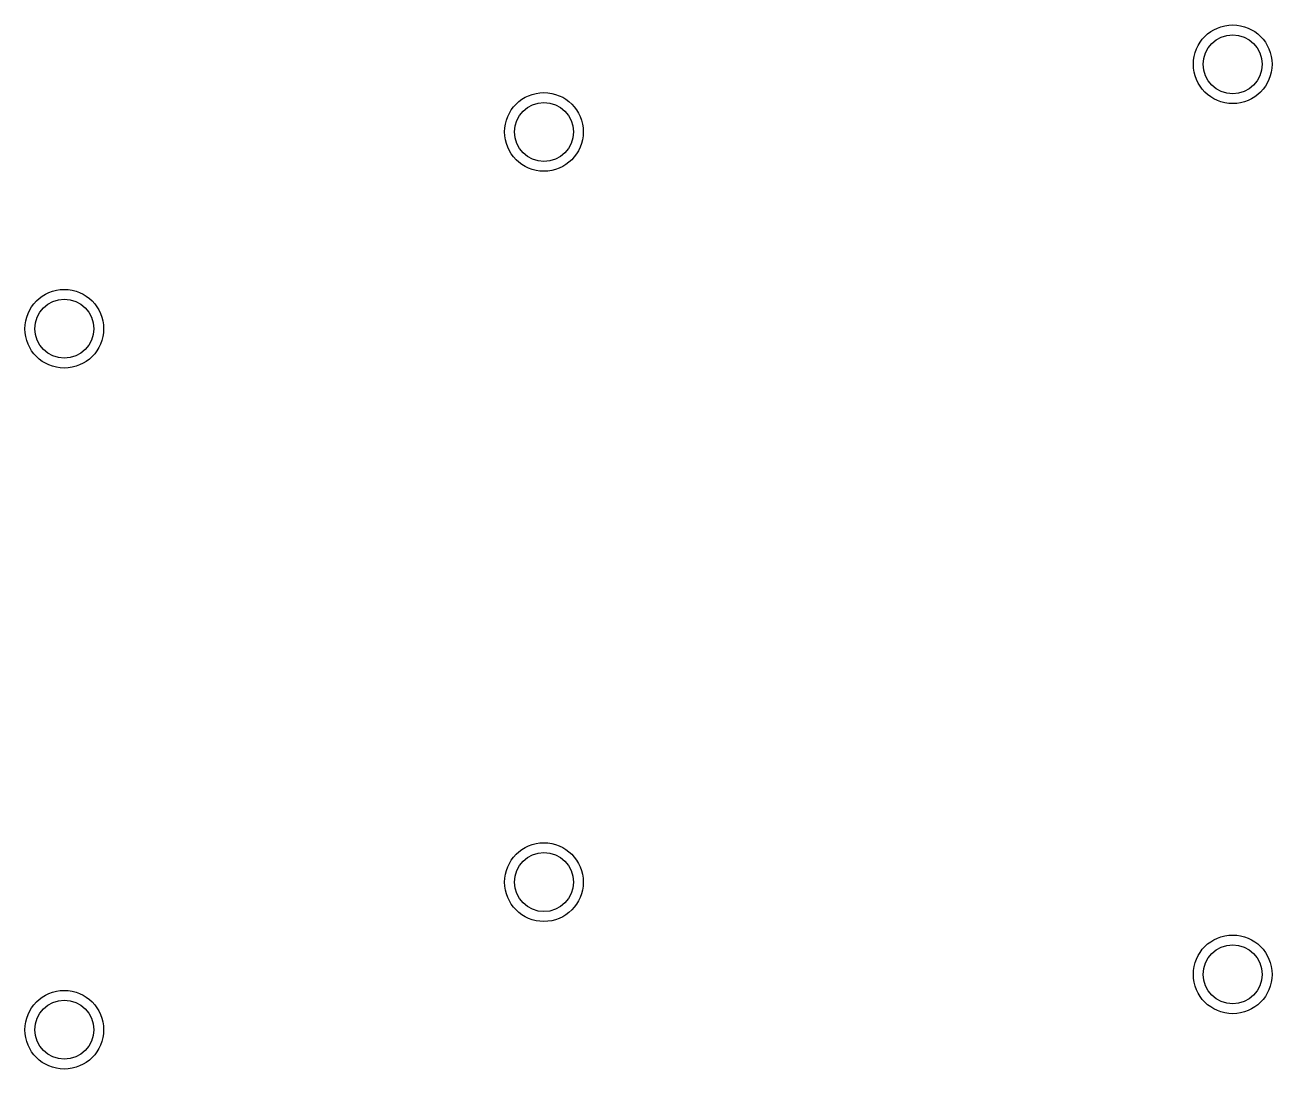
# Model space of a CAD drawing. Header units: millimetres. Extents: x 48 to 149, y -125 to -40.
import ezdxf

# ---------------------------------------------------------------- set-up
doc = ezdxf.new("R2010")
doc.units = ezdxf.units.MM

msp = doc.modelspace()

# ---------------------------------------------------------------- linework, layer by layer
for centre, radius in [((146, -43), 3.2), ((146, -43), 2.4), ((90, -48.5), 3.2), ((90, -48.5), 2.4), ((51, -64.5), 3.2), ((51, -64.5), 2.4), ((90, -109.5), 3.2), ((90, -109.5), 2.4), ((146, -117), 3.2), ((146, -117), 2.4), ((51, -121.5), 3.2), ((51, -121.5), 2.4)]:
    msp.add_circle(centre, radius)

doc.saveas('drawing.dxf')
